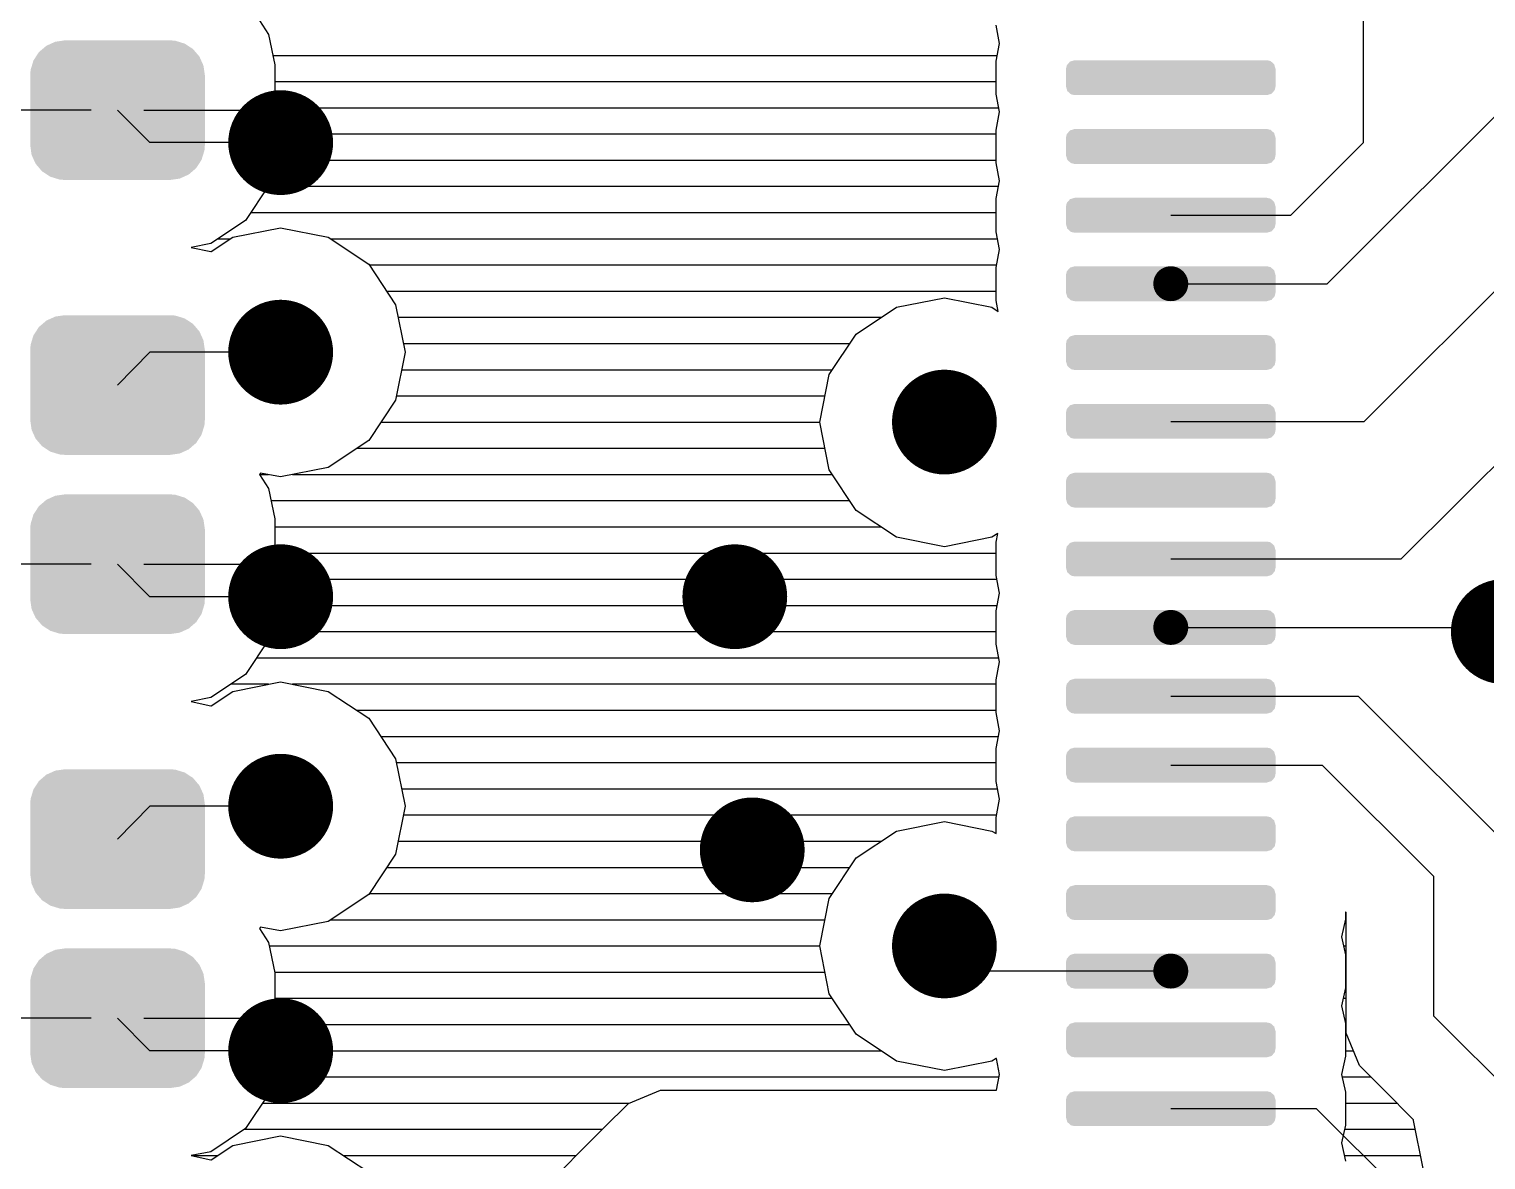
# Model space of a CAD drawing. Extents: x 295 to 953, y 10 to 290.
# Drawn here: x 532.9 to 557.26, y 212.29 to 231.21 of the extents above; entities that cross this region are included whole.
import ezdxf

# ---------------------------------------------------------------- set-up
doc = ezdxf.new("R2010")
doc.units = 0
doc.header["$LTSCALE"] = 5
doc.header["$MEASUREMENT"] = 0
doc.layers.get('0').update_dxf_attribs({"linetype": 'CONTINUOUS', "lineweight": 25})
doc.layers.add('DV-PEI-A6_TOP', color=5, linetype='CONTINUOUS')

msp = doc.modelspace()

# ---------------------------------------------------------------- linework, layer by layer
for points, const_width in [([(536.665, 229.308, 1), (537.542, 229.308, 1)], 0.876), ([(551.843, 226.948, 1), (552.135, 226.948, 1)], 0.292), ([(536.665, 225.803, 1), (537.542, 225.803, 1)], 0.876), ([(547.765, 224.634, 1), (548.641, 224.634, 1)], 0.876), ([(536.665, 221.713, 1), (537.542, 221.713, 1)], 0.876), ([(544.26, 221.713, 1), (545.136, 221.713, 1)], 0.876), ([(557.112, 221.129, 1), (557.989, 221.129, 1)], 0.876), ([(551.843, 221.199, 1), (552.135, 221.199, 1)], 0.292), ([(536.665, 218.208, 1), (537.542, 218.208, 1)], 0.876), ([(544.552, 217.478, 1), (545.428, 217.478, 1)], 0.876), ([(547.765, 215.871, 1), (548.641, 215.871, 1)], 0.876), ([(551.843, 215.451, 1), (552.135, 215.451, 1)], 0.292), ([(536.665, 214.119, 1), (537.542, 214.119, 1)], 0.876)]:
    msp.add_lwpolyline(points, format="xyb", close=True, dxfattribs=dict(const_width=const_width))
for points in [[(533.185, 230.928), (533.265, 230.964), (535.554, 230.928), (535.499, 230.964)], [(533.265, 230.964), (533.336, 230.996), (535.499, 230.964), (535.395, 230.996)], [(533.336, 230.996), (533.449, 231.012), (535.395, 230.996), (535.342, 231.012)], [(533.449, 231.012), (533.499, 231.02), (535.342, 231.012), (535.251, 231.02)], [(532.97, 230.683), (533.013, 230.749), (535.774, 230.683), (535.744, 230.749)], [(533.013, 230.749), (533.06, 230.821), (535.744, 230.749), (535.682, 230.821)], [(533.06, 230.821), (533.122, 230.874), (535.682, 230.821), (535.637, 230.874)], [(533.122, 230.874), (533.185, 230.928), (535.637, 230.874), (535.554, 230.928)], [(532.915, 230.435), (532.922, 230.526), (535.836, 230.435), (535.823, 230.526)], [(532.922, 230.526), (532.944, 230.598), (535.823, 230.526), (535.812, 230.598)], [(532.944, 230.598), (532.97, 230.683), (535.812, 230.598), (535.774, 230.683)], [(550.236, 230.54), (550.25, 230.602), (553.741, 230.54), (553.723, 230.602)], [(550.236, 230.248), (550.236, 230.54), (553.741, 230.248), (553.741, 230.54)], [(550.25, 230.602), (550.265, 230.619), (553.723, 230.602), (553.718, 230.619)], [(550.265, 230.619), (550.304, 230.664), (553.718, 230.619), (553.668, 230.664)], [(550.304, 230.664), (550.335, 230.673), (553.668, 230.664), (553.657, 230.673)], [(550.335, 230.673), (550.382, 230.687), (553.657, 230.673), (553.595, 230.687)], [(532.915, 229.267), (532.915, 230.435), (535.836, 229.267), (535.836, 230.435)], [(550.254, 230.187), (550.236, 230.248), (553.728, 230.187), (553.741, 230.248)], [(550.259, 230.17), (550.254, 230.187), (553.713, 230.17), (553.728, 230.187)], [(550.31, 230.125), (550.259, 230.17), (553.674, 230.125), (553.713, 230.17)], [(550.321, 230.116), (550.31, 230.125), (553.642, 230.116), (553.674, 230.125)], [(550.382, 230.102), (550.321, 230.116), (553.595, 230.102), (553.642, 230.116)], [(550.265, 229.468), (550.304, 229.513), (553.718, 229.468), (553.668, 229.513)], [(550.304, 229.513), (550.335, 229.522), (553.668, 229.513), (553.657, 229.522)], [(550.335, 229.522), (550.382, 229.536), (553.657, 229.522), (553.595, 229.536)], [(532.928, 229.176), (532.915, 229.267), (535.829, 229.176), (535.836, 229.267)], [(550.236, 229.39), (550.25, 229.451), (553.741, 229.39), (553.723, 229.451)], [(550.236, 229.097), (550.236, 229.39), (553.741, 229.097), (553.741, 229.39)], [(550.25, 229.451), (550.265, 229.468), (553.723, 229.451), (553.718, 229.468)], [(532.938, 229.104), (532.928, 229.176), (535.806, 229.104), (535.829, 229.176)], [(532.976, 229.019), (532.938, 229.104), (535.78, 229.019), (535.806, 229.104)], [(533.006, 228.954), (532.976, 229.019), (535.738, 228.954), (535.78, 229.019)], [(550.254, 229.036), (550.236, 229.097), (553.728, 229.036), (553.741, 229.097)], [(550.259, 229.019), (550.254, 229.036), (553.713, 229.019), (553.728, 229.036)], [(550.31, 228.974), (550.259, 229.019), (553.674, 228.974), (553.713, 229.019)], [(533.068, 228.881), (533.006, 228.954), (535.69, 228.881), (535.738, 228.954)], [(533.113, 228.828), (533.068, 228.881), (535.628, 228.828), (535.69, 228.881)], [(533.196, 228.774), (533.113, 228.828), (535.565, 228.774), (535.628, 228.828)], [(533.251, 228.738), (533.196, 228.774), (535.485, 228.738), (535.565, 228.774)], [(550.321, 228.965), (550.31, 228.974), (553.642, 228.965), (553.674, 228.974)], [(550.382, 228.951), (550.321, 228.965), (553.595, 228.951), (553.642, 228.965)], [(533.355, 228.706), (533.251, 228.738), (535.415, 228.706), (535.485, 228.738)], [(533.408, 228.69), (533.355, 228.706), (535.301, 228.69), (535.415, 228.706)], [(533.499, 228.683), (533.408, 228.69), (535.251, 228.683), (535.301, 228.69)], [(550.236, 228.239), (550.25, 228.3), (553.741, 228.239), (553.723, 228.3)], [(550.25, 228.3), (550.265, 228.317), (553.723, 228.3), (553.718, 228.317)], [(550.265, 228.317), (550.304, 228.362), (553.718, 228.317), (553.668, 228.362)], [(550.304, 228.362), (550.335, 228.371), (553.668, 228.362), (553.657, 228.371)], [(550.335, 228.371), (550.382, 228.385), (553.657, 228.371), (553.595, 228.385)], [(550.236, 227.947), (550.236, 228.239), (553.741, 227.947), (553.741, 228.239)], [(550.254, 227.885), (550.236, 227.947), (553.728, 227.885), (553.741, 227.947)], [(550.259, 227.868), (550.254, 227.885), (553.713, 227.868), (553.728, 227.885)], [(550.31, 227.823), (550.259, 227.868), (553.674, 227.823), (553.713, 227.868)], [(550.321, 227.814), (550.31, 227.823), (553.642, 227.814), (553.674, 227.823)], [(550.382, 227.801), (550.321, 227.814), (553.595, 227.801), (553.642, 227.814)], [(550.236, 227.094), (550.25, 227.155), (553.741, 227.094), (553.723, 227.155)], [(550.236, 226.802), (550.236, 227.094), (553.741, 226.802), (553.741, 227.094)], [(550.25, 227.155), (550.265, 227.172), (553.723, 227.155), (553.718, 227.172)], [(550.265, 227.172), (550.304, 227.217), (553.718, 227.172), (553.668, 227.217)], [(550.304, 227.217), (550.335, 227.226), (553.668, 227.217), (553.657, 227.226)], [(550.335, 227.226), (550.382, 227.24), (553.657, 227.226), (553.595, 227.24)], [(550.254, 226.74), (550.236, 226.802), (553.728, 226.74), (553.741, 226.802)], [(550.259, 226.723), (550.254, 226.74), (553.713, 226.723), (553.728, 226.74)], [(550.31, 226.678), (550.259, 226.723), (553.674, 226.678), (553.713, 226.723)], [(550.321, 226.669), (550.31, 226.678), (553.642, 226.669), (553.674, 226.678)], [(550.382, 226.656), (550.321, 226.669), (553.595, 226.656), (553.642, 226.669)], [(533.122, 226.276), (533.185, 226.331), (535.637, 226.276), (535.554, 226.331)], [(533.185, 226.331), (533.265, 226.367), (535.554, 226.331), (535.499, 226.367)], [(533.265, 226.367), (533.336, 226.399), (535.499, 226.367), (535.395, 226.399)], [(533.336, 226.399), (533.449, 226.415), (535.395, 226.399), (535.342, 226.415)], [(533.449, 226.415), (533.499, 226.422), (535.342, 226.415), (535.251, 226.422)], [(532.944, 226.001), (532.97, 226.086), (535.812, 226.001), (535.774, 226.086)], [(532.97, 226.086), (533.013, 226.151), (535.774, 226.086), (535.744, 226.151)], [(533.013, 226.151), (533.06, 226.224), (535.744, 226.151), (535.682, 226.224)], [(533.06, 226.224), (533.122, 226.276), (535.682, 226.224), (535.637, 226.276)], [(550.304, 226.066), (550.335, 226.075), (553.668, 226.066), (553.657, 226.075)], [(550.335, 226.075), (550.382, 226.089), (553.657, 226.075), (553.595, 226.089)], [(532.915, 225.838), (532.922, 225.928), (535.836, 225.838), (535.823, 225.928)], [(532.915, 224.669), (532.915, 225.838), (535.836, 224.669), (535.836, 225.838)], [(532.922, 225.928), (532.944, 226.001), (535.823, 225.928), (535.812, 226.001)], [(550.236, 225.943), (550.25, 226.004), (553.741, 225.943), (553.723, 226.004)], [(550.236, 225.651), (550.236, 225.943), (553.741, 225.651), (553.741, 225.943)], [(550.25, 226.004), (550.265, 226.021), (553.723, 226.004), (553.718, 226.021)], [(550.265, 226.021), (550.304, 226.066), (553.718, 226.021), (553.668, 226.066)], [(550.254, 225.589), (550.236, 225.651), (553.728, 225.589), (553.741, 225.651)], [(550.259, 225.572), (550.254, 225.589), (553.713, 225.572), (553.728, 225.589)], [(550.31, 225.528), (550.259, 225.572), (553.674, 225.528), (553.713, 225.572)], [(550.321, 225.518), (550.31, 225.528), (553.642, 225.518), (553.674, 225.528)], [(550.382, 225.505), (550.321, 225.518), (553.595, 225.505), (553.642, 225.518)], [(550.236, 224.792), (550.25, 224.854), (553.741, 224.792), (553.723, 224.854)], [(550.25, 224.854), (550.265, 224.87), (553.723, 224.854), (553.718, 224.87)], [(550.265, 224.87), (550.304, 224.915), (553.718, 224.87), (553.668, 224.915)], [(550.304, 224.915), (550.335, 224.924), (553.668, 224.915), (553.657, 224.924)], [(550.335, 224.924), (550.382, 224.938), (553.657, 224.924), (553.595, 224.938)], [(532.928, 224.579), (532.915, 224.669), (535.829, 224.579), (535.836, 224.669)], [(550.236, 224.5), (550.236, 224.792), (553.741, 224.5), (553.741, 224.792)], [(532.938, 224.506), (532.928, 224.579), (535.806, 224.506), (535.829, 224.579)], [(532.976, 224.421), (532.938, 224.506), (535.78, 224.421), (535.806, 224.506)], [(533.006, 224.356), (532.976, 224.421), (535.738, 224.356), (535.78, 224.421)], [(550.254, 224.438), (550.236, 224.5), (553.728, 224.438), (553.741, 224.5)], [(550.259, 224.421), (550.254, 224.438), (553.713, 224.421), (553.728, 224.438)], [(550.31, 224.377), (550.259, 224.421), (553.674, 224.377), (553.713, 224.421)], [(550.321, 224.367), (550.31, 224.377), (553.642, 224.367), (553.674, 224.377)], [(550.382, 224.354), (550.321, 224.367), (553.595, 224.354), (553.642, 224.367)], [(533.068, 224.283), (533.006, 224.356), (535.69, 224.283), (535.738, 224.356)], [(533.113, 224.231), (533.068, 224.283), (535.628, 224.231), (535.69, 224.283)], [(533.196, 224.176), (533.113, 224.231), (535.565, 224.176), (535.628, 224.231)], [(533.251, 224.14), (533.196, 224.176), (535.485, 224.14), (535.565, 224.176)], [(533.355, 224.108), (533.251, 224.14), (535.415, 224.108), (535.485, 224.14)], [(533.408, 224.092), (533.355, 224.108), (535.301, 224.092), (535.415, 224.108)], [(533.499, 224.085), (533.408, 224.092), (535.251, 224.085), (535.301, 224.092)], [(550.236, 223.641), (550.25, 223.703), (553.741, 223.641), (553.723, 223.703)], [(550.236, 223.349), (550.236, 223.641), (553.741, 223.349), (553.741, 223.641)], [(550.25, 223.703), (550.265, 223.72), (553.723, 223.703), (553.718, 223.72)], [(550.265, 223.72), (550.304, 223.764), (553.718, 223.72), (553.668, 223.764)], [(550.304, 223.764), (550.335, 223.773), (553.668, 223.764), (553.657, 223.773)], [(550.335, 223.773), (550.382, 223.787), (553.657, 223.773), (553.595, 223.787)], [(533.265, 223.37), (533.336, 223.402), (535.499, 223.37), (535.395, 223.402)], [(533.336, 223.402), (533.449, 223.418), (535.395, 223.402), (535.342, 223.418)], [(533.449, 223.418), (533.499, 223.425), (535.342, 223.418), (535.251, 223.425)], [(532.97, 223.089), (533.013, 223.154), (535.774, 223.089), (535.744, 223.154)], [(533.013, 223.154), (533.06, 223.227), (535.744, 223.154), (535.682, 223.227)], [(533.06, 223.227), (533.122, 223.279), (535.682, 223.227), (535.637, 223.279)], [(533.122, 223.279), (533.185, 223.334), (535.637, 223.279), (535.554, 223.334)], [(533.185, 223.334), (533.265, 223.37), (535.554, 223.334), (535.499, 223.37)], [(550.254, 223.287), (550.236, 223.349), (553.728, 223.287), (553.741, 223.349)], [(550.259, 223.27), (550.254, 223.287), (553.713, 223.27), (553.728, 223.287)], [(550.31, 223.226), (550.259, 223.27), (553.674, 223.226), (553.713, 223.27)], [(550.321, 223.217), (550.31, 223.226), (553.642, 223.217), (553.674, 223.226)], [(550.382, 223.203), (550.321, 223.217), (553.595, 223.203), (553.642, 223.217)], [(532.915, 222.841), (532.922, 222.931), (535.836, 222.841), (535.823, 222.931)], [(532.922, 222.931), (532.944, 223.004), (535.823, 222.931), (535.812, 223.004)], [(532.944, 223.004), (532.97, 223.089), (535.812, 223.004), (535.774, 223.089)], [(532.915, 221.672), (532.915, 222.841), (535.836, 221.672), (535.836, 222.841)], [(550.236, 222.49), (550.25, 222.552), (553.741, 222.49), (553.723, 222.552)], [(550.236, 222.198), (550.236, 222.49), (553.741, 222.198), (553.741, 222.49)], [(550.25, 222.552), (550.265, 222.569), (553.723, 222.552), (553.718, 222.569)], [(550.265, 222.569), (550.304, 222.613), (553.718, 222.569), (553.668, 222.613)], [(550.304, 222.613), (550.335, 222.623), (553.668, 222.613), (553.657, 222.623)], [(550.335, 222.623), (550.382, 222.636), (553.657, 222.623), (553.595, 222.636)], [(550.254, 222.136), (550.236, 222.198), (553.728, 222.136), (553.741, 222.198)], [(550.259, 222.12), (550.254, 222.136), (553.713, 222.12), (553.728, 222.136)], [(550.31, 222.075), (550.259, 222.12), (553.674, 222.075), (553.713, 222.12)], [(550.321, 222.066), (550.31, 222.075), (553.642, 222.066), (553.674, 222.075)], [(550.382, 222.052), (550.321, 222.066), (553.595, 222.052), (553.642, 222.066)], [(532.928, 221.582), (532.915, 221.672), (535.829, 221.582), (535.836, 221.672)], [(532.938, 221.509), (532.928, 221.582), (535.806, 221.509), (535.829, 221.582)], [(532.976, 221.424), (532.938, 221.509), (535.78, 221.424), (535.806, 221.509)], [(550.265, 221.424), (550.304, 221.468), (553.718, 221.424), (553.668, 221.468)], [(550.304, 221.468), (550.335, 221.478), (553.668, 221.468), (553.657, 221.478)], [(550.335, 221.478), (550.382, 221.491), (553.657, 221.478), (553.595, 221.491)], [(533.006, 221.359), (532.976, 221.424), (535.738, 221.359), (535.78, 221.424)], [(533.068, 221.286), (533.006, 221.359), (535.69, 221.286), (535.738, 221.359)], [(533.113, 221.234), (533.068, 221.286), (535.628, 221.234), (535.69, 221.286)], [(533.196, 221.179), (533.113, 221.234), (535.565, 221.179), (535.628, 221.234)], [(550.236, 221.345), (550.25, 221.407), (553.741, 221.345), (553.723, 221.407)], [(550.236, 221.053), (550.236, 221.345), (553.741, 221.053), (553.741, 221.345)], [(550.25, 221.407), (550.265, 221.424), (553.723, 221.407), (553.718, 221.424)], [(533.251, 221.143), (533.196, 221.179), (535.485, 221.143), (535.565, 221.179)], [(533.355, 221.111), (533.251, 221.143), (535.415, 221.111), (535.485, 221.143)], [(533.408, 221.095), (533.355, 221.111), (535.301, 221.095), (535.415, 221.111)], [(533.499, 221.088), (533.408, 221.095), (535.251, 221.088), (535.301, 221.095)], [(550.254, 220.991), (550.236, 221.053), (553.728, 220.991), (553.741, 221.053)], [(550.259, 220.975), (550.254, 220.991), (553.713, 220.975), (553.728, 220.991)], [(550.31, 220.93), (550.259, 220.975), (553.674, 220.93), (553.713, 220.975)], [(550.321, 220.921), (550.31, 220.93), (553.642, 220.921), (553.674, 220.93)], [(550.382, 220.907), (550.321, 220.921), (553.595, 220.907), (553.642, 220.921)], [(550.236, 220.194), (550.25, 220.256), (553.741, 220.194), (553.723, 220.256)], [(550.25, 220.256), (550.265, 220.273), (553.723, 220.256), (553.718, 220.273)], [(550.265, 220.273), (550.304, 220.317), (553.718, 220.273), (553.668, 220.317)], [(550.304, 220.317), (550.335, 220.327), (553.668, 220.317), (553.657, 220.327)], [(550.335, 220.327), (550.382, 220.34), (553.657, 220.327), (553.595, 220.34)], [(550.236, 219.902), (550.236, 220.194), (553.741, 219.902), (553.741, 220.194)], [(550.254, 219.841), (550.236, 219.902), (553.728, 219.841), (553.741, 219.902)], [(550.259, 219.824), (550.254, 219.841), (553.713, 219.824), (553.728, 219.841)], [(550.31, 219.779), (550.259, 219.824), (553.674, 219.779), (553.713, 219.824)], [(550.321, 219.77), (550.31, 219.779), (553.642, 219.77), (553.674, 219.779)], [(550.382, 219.756), (550.321, 219.77), (553.595, 219.756), (553.642, 219.77)], [(550.236, 219.043), (550.25, 219.105), (553.741, 219.043), (553.723, 219.105)], [(550.236, 218.751), (550.236, 219.043), (553.741, 218.751), (553.741, 219.043)], [(550.25, 219.105), (550.265, 219.122), (553.723, 219.105), (553.718, 219.122)], [(550.265, 219.122), (550.304, 219.167), (553.718, 219.122), (553.668, 219.167)], [(550.304, 219.167), (550.335, 219.176), (553.668, 219.167), (553.657, 219.176)], [(550.335, 219.176), (550.382, 219.189), (553.657, 219.176), (553.595, 219.189)], [(533.185, 218.736), (533.265, 218.772), (535.554, 218.736), (535.499, 218.772)], [(533.265, 218.772), (533.336, 218.804), (535.499, 218.772), (535.395, 218.804)], [(533.336, 218.804), (533.449, 218.82), (535.395, 218.804), (535.342, 218.82)], [(533.449, 218.82), (533.499, 218.827), (535.342, 218.82), (535.251, 218.827)], [(532.97, 218.491), (533.013, 218.556), (535.774, 218.491), (535.744, 218.556)], [(533.013, 218.556), (533.06, 218.629), (535.744, 218.556), (535.682, 218.629)], [(533.06, 218.629), (533.122, 218.682), (535.682, 218.629), (535.637, 218.682)], [(533.122, 218.682), (533.185, 218.736), (535.637, 218.682), (535.554, 218.736)], [(550.254, 218.69), (550.236, 218.751), (553.728, 218.69), (553.741, 218.751)], [(550.259, 218.673), (550.254, 218.69), (553.713, 218.673), (553.728, 218.69)], [(550.31, 218.628), (550.259, 218.673), (553.674, 218.628), (553.713, 218.673)], [(550.321, 218.619), (550.31, 218.628), (553.642, 218.619), (553.674, 218.628)], [(550.382, 218.605), (550.321, 218.619), (553.595, 218.605), (553.642, 218.619)], [(532.915, 218.243), (532.922, 218.333), (535.836, 218.243), (535.823, 218.333)], [(532.922, 218.333), (532.944, 218.406), (535.823, 218.333), (535.812, 218.406)], [(532.944, 218.406), (532.97, 218.491), (535.812, 218.406), (535.774, 218.491)], [(532.915, 217.075), (532.915, 218.243), (535.836, 217.075), (535.836, 218.243)], [(550.335, 218.025), (550.382, 218.039), (553.657, 218.025), (553.595, 218.039)], [(550.236, 217.893), (550.25, 217.954), (553.741, 217.893), (553.723, 217.954)], [(550.236, 217.6), (550.236, 217.893), (553.741, 217.6), (553.741, 217.893)], [(550.25, 217.954), (550.265, 217.971), (553.723, 217.954), (553.718, 217.971)], [(550.265, 217.971), (550.304, 218.016), (553.718, 217.971), (553.668, 218.016)], [(550.304, 218.016), (550.335, 218.025), (553.668, 218.016), (553.657, 218.025)], [(550.254, 217.539), (550.236, 217.6), (553.728, 217.539), (553.741, 217.6)], [(550.259, 217.522), (550.254, 217.539), (553.713, 217.522), (553.728, 217.539)], [(550.31, 217.477), (550.259, 217.522), (553.674, 217.477), (553.713, 217.522)], [(550.321, 217.468), (550.31, 217.477), (553.642, 217.468), (553.674, 217.477)], [(550.382, 217.454), (550.321, 217.468), (553.595, 217.454), (553.642, 217.468)], [(532.928, 216.984), (532.915, 217.075), (535.829, 216.984), (535.836, 217.075)], [(532.938, 216.911), (532.928, 216.984), (535.806, 216.911), (535.829, 216.984)], [(532.976, 216.827), (532.938, 216.911), (535.78, 216.827), (535.806, 216.911)], [(533.006, 216.761), (532.976, 216.827), (535.738, 216.761), (535.78, 216.827)], [(550.25, 216.803), (550.265, 216.82), (553.723, 216.803), (553.718, 216.82)], [(550.265, 216.82), (550.304, 216.865), (553.718, 216.82), (553.668, 216.865)], [(550.304, 216.865), (550.335, 216.874), (553.668, 216.865), (553.657, 216.874)], [(550.335, 216.874), (550.382, 216.888), (553.657, 216.874), (553.595, 216.888)], [(533.068, 216.689), (533.006, 216.761), (535.69, 216.689), (535.738, 216.761)], [(533.113, 216.636), (533.068, 216.689), (535.628, 216.636), (535.69, 216.689)], [(533.196, 216.582), (533.113, 216.636), (535.565, 216.582), (535.628, 216.636)], [(533.251, 216.546), (533.196, 216.582), (535.485, 216.546), (535.565, 216.582)], [(550.236, 216.742), (550.25, 216.803), (553.741, 216.742), (553.723, 216.803)], [(550.236, 216.45), (550.236, 216.742), (553.741, 216.45), (553.741, 216.742)], [(533.355, 216.514), (533.251, 216.546), (535.415, 216.514), (535.485, 216.546)], [(533.408, 216.497), (533.355, 216.514), (535.301, 216.497), (535.415, 216.514)], [(533.499, 216.49), (533.408, 216.497), (535.251, 216.49), (535.301, 216.497)], [(550.254, 216.388), (550.236, 216.45), (553.728, 216.388), (553.741, 216.45)], [(550.259, 216.371), (550.254, 216.388), (553.713, 216.371), (553.728, 216.388)], [(550.31, 216.326), (550.259, 216.371), (553.674, 216.326), (553.713, 216.371)], [(550.321, 216.317), (550.31, 216.326), (553.642, 216.317), (553.674, 216.326)], [(550.382, 216.304), (550.321, 216.317), (553.595, 216.304), (553.642, 216.317)], [(533.013, 215.559), (533.06, 215.632), (535.744, 215.559), (535.682, 215.632)], [(533.06, 215.632), (533.122, 215.685), (535.682, 215.632), (535.637, 215.685)], [(533.122, 215.685), (533.185, 215.739), (535.637, 215.685), (535.554, 215.739)], [(533.185, 215.739), (533.265, 215.775), (535.554, 215.739), (535.499, 215.775)], [(533.265, 215.775), (533.336, 215.807), (535.499, 215.775), (535.395, 215.807)], [(533.336, 215.807), (533.449, 215.823), (535.395, 215.807), (535.342, 215.823)], [(533.449, 215.823), (533.499, 215.83), (535.342, 215.823), (535.251, 215.83)], [(550.236, 215.597), (550.25, 215.658), (553.741, 215.597), (553.723, 215.658)], [(550.236, 215.305), (550.236, 215.597), (553.741, 215.305), (553.741, 215.597)], [(550.25, 215.658), (550.265, 215.675), (553.723, 215.658), (553.718, 215.675)], [(550.265, 215.675), (550.304, 215.72), (553.718, 215.675), (553.668, 215.72)], [(550.304, 215.72), (550.335, 215.729), (553.668, 215.72), (553.657, 215.729)], [(550.335, 215.729), (550.382, 215.743), (553.657, 215.729), (553.595, 215.743)], [(532.922, 215.337), (532.944, 215.409), (535.823, 215.337), (535.812, 215.409)], [(532.944, 215.409), (532.97, 215.494), (535.812, 215.409), (535.774, 215.494)], [(532.97, 215.494), (533.013, 215.559), (535.774, 215.494), (535.744, 215.559)], [(532.915, 215.246), (532.922, 215.337), (535.836, 215.246), (535.823, 215.337)], [(532.915, 214.078), (532.915, 215.246), (535.836, 214.078), (535.836, 215.246)], [(550.254, 215.243), (550.236, 215.305), (553.728, 215.243), (553.741, 215.305)], [(550.259, 215.226), (550.254, 215.243), (553.713, 215.226), (553.728, 215.243)], [(550.31, 215.181), (550.259, 215.226), (553.674, 215.181), (553.713, 215.226)], [(550.321, 215.172), (550.31, 215.181), (553.642, 215.172), (553.674, 215.181)], [(550.382, 215.158), (550.321, 215.172), (553.595, 215.158), (553.642, 215.172)], [(550.236, 214.446), (550.25, 214.507), (553.741, 214.446), (553.723, 214.507)], [(550.236, 214.154), (550.236, 214.446), (553.741, 214.154), (553.741, 214.446)], [(550.25, 214.507), (550.265, 214.524), (553.723, 214.507), (553.718, 214.524)], [(550.265, 214.524), (550.304, 214.569), (553.718, 214.524), (553.668, 214.569)], [(550.304, 214.569), (550.335, 214.578), (553.668, 214.569), (553.657, 214.578)], [(550.335, 214.578), (550.382, 214.592), (553.657, 214.578), (553.595, 214.592)], [(550.254, 214.092), (550.236, 214.154), (553.728, 214.092), (553.741, 214.154)], [(532.928, 213.987), (532.915, 214.078), (535.829, 213.987), (535.836, 214.078)], [(532.938, 213.915), (532.928, 213.987), (535.806, 213.915), (535.829, 213.987)], [(532.976, 213.83), (532.938, 213.915), (535.78, 213.83), (535.806, 213.915)], [(550.259, 214.075), (550.254, 214.092), (553.713, 214.075), (553.728, 214.092)], [(550.31, 214.031), (550.259, 214.075), (553.674, 214.031), (553.713, 214.075)], [(550.321, 214.021), (550.31, 214.031), (553.642, 214.021), (553.674, 214.031)], [(550.382, 214.008), (550.321, 214.021), (553.595, 214.008), (553.642, 214.021)], [(533.006, 213.764), (532.976, 213.83), (535.738, 213.764), (535.78, 213.83)], [(533.068, 213.692), (533.006, 213.764), (535.69, 213.692), (535.738, 213.764)], [(533.113, 213.639), (533.068, 213.692), (535.628, 213.639), (535.69, 213.692)], [(533.196, 213.585), (533.113, 213.639), (535.565, 213.585), (535.628, 213.639)], [(533.251, 213.549), (533.196, 213.585), (535.485, 213.549), (535.565, 213.585)], [(533.355, 213.517), (533.251, 213.549), (535.415, 213.517), (535.485, 213.549)], [(533.408, 213.501), (533.355, 213.517), (535.301, 213.501), (535.415, 213.517)], [(533.499, 213.494), (533.408, 213.501), (535.251, 213.494), (535.301, 213.501)], [(550.265, 213.373), (550.304, 213.418), (553.718, 213.373), (553.668, 213.418)], [(550.304, 213.418), (550.335, 213.427), (553.668, 213.418), (553.657, 213.427)], [(550.335, 213.427), (550.382, 213.441), (553.657, 213.427), (553.595, 213.441)], [(550.236, 213.295), (550.25, 213.356), (553.741, 213.295), (553.723, 213.356)], [(550.236, 213.003), (550.236, 213.295), (553.741, 213.003), (553.741, 213.295)], [(550.25, 213.356), (550.265, 213.373), (553.723, 213.356), (553.718, 213.373)], [(550.254, 212.941), (550.236, 213.003), (553.728, 212.941), (553.741, 213.003)], [(550.259, 212.924), (550.254, 212.941), (553.713, 212.924), (553.728, 212.941)], [(550.31, 212.88), (550.259, 212.924), (553.674, 212.88), (553.713, 212.924)], [(550.321, 212.87), (550.31, 212.88), (553.642, 212.87), (553.674, 212.88)], [(550.382, 212.857), (550.321, 212.87), (553.595, 212.857), (553.642, 212.87)]]:
    msp.add_solid(points)
at = {"layer": 'DV-PEI-A6_TOP', "color": 7}
for p, q in [((555.214, 229.308), (555.214, 232.229)), ((536.747, 231.352), (536.899, 231.119)), ((549.126, 230.967), (549.068, 231.271)), ((536.899, 231.119), (537.004, 230.611)), ((549.068, 230.669), (549.126, 230.967)), ((536.969, 230.768), (549.085, 230.768)), ((537.004, 230.611), (537.004, 229.097)), ((549.068, 230.12), (549.068, 230.669)), ((554.606, 226.948), (558.135, 230.476)), ((537.004, 230.33), (549.068, 230.33)), ((549.126, 229.822), (549.068, 230.12)), ((533.937, 229.851), (531.746, 229.851)), ((534.918, 229.308), (534.375, 229.851)), ((534.813, 229.851), (537.004, 229.851)), ((537.004, 229.892), (549.109, 229.892)), ((549.068, 229.518), (549.126, 229.822)), ((549.068, 228.969), (549.068, 229.518)), ((537.103, 229.308), (534.918, 229.308)), ((537.004, 229.454), (549.068, 229.454)), ((553.998, 228.093), (555.214, 229.308)), ((537.004, 229.097), (536.899, 228.583)), ((536.987, 229.016), (549.068, 229.016)), ((549.126, 228.671), (549.068, 228.969)), ((536.899, 228.583), (536.513, 228.005)), ((536.893, 228.578), (549.103, 228.578)), ((549.068, 228.373), (549.126, 228.671)), ((549.068, 227.818), (549.068, 228.373)), ((536.601, 228.139), (549.068, 228.139)), ((551.989, 228.093), (553.998, 228.093)), ((536.513, 228.005), (535.935, 227.619)), ((536.303, 227.725), (537.103, 227.882)), ((537.103, 227.882), (537.898, 227.725)), ((549.126, 227.52), (549.068, 227.818)), ((535.935, 227.619), (535.608, 227.555)), ((535.608, 227.555), (535.935, 227.485)), ((535.941, 227.485), (536.303, 227.725)), ((536.052, 227.701), (536.262, 227.701)), ((537.898, 227.725), (538.576, 227.275)), ((537.939, 227.701), (549.091, 227.701)), ((555.225, 224.646), (558.135, 227.555)), ((535.935, 227.485), (535.941, 227.485)), ((549.068, 227.222), (549.126, 227.52)), ((538.576, 227.275), (539.025, 226.597)), ((538.581, 227.263), (549.074, 227.263)), ((549.068, 226.667), (549.068, 227.222)), ((538.879, 226.825), (549.068, 226.825)), ((551.989, 226.948), (554.606, 226.948)), ((539.025, 226.597), (539.183, 225.803)), ((547.403, 226.556), (548.203, 226.714)), ((548.203, 226.714), (548.998, 226.556)), ((549.103, 226.486), (549.068, 226.667)), ((539.066, 226.387), (547.146, 226.387)), ((546.725, 226.106), (547.403, 226.556)), ((548.998, 226.556), (549.103, 226.486)), ((546.275, 225.429), (546.725, 226.106)), ((539.154, 225.949), (546.62, 225.949)), ((534.918, 225.803), (534.375, 225.253)), ((537.103, 225.803), (534.918, 225.803)), ((539.183, 225.803), (539.025, 225.002)), ((539.125, 225.51), (546.328, 225.51)), ((546.118, 224.634), (546.275, 225.429)), ((539.025, 225.002), (538.576, 224.325)), ((539.037, 225.072), (546.205, 225.072)), ((538.78, 224.634), (546.118, 224.634)), ((546.275, 223.834), (546.118, 224.634)), ((551.989, 224.646), (555.225, 224.646)), ((555.844, 222.344), (558.135, 224.634)), ((538.576, 224.325), (537.898, 223.875)), ((538.377, 224.196), (546.205, 224.196)), ((536.765, 223.781), (536.747, 223.758)), ((536.747, 223.758), (536.899, 223.758)), ((536.747, 223.758), (536.899, 223.524)), ((537.103, 223.717), (536.765, 223.781)), ((537.898, 223.875), (537.103, 223.717)), ((537.302, 223.758), (546.328, 223.758)), ((546.725, 223.156), (546.275, 223.834)), ((536.899, 223.524), (537.004, 223.016)), ((536.94, 223.32), (546.62, 223.32)), ((547.403, 222.706), (546.725, 223.156)), ((537.004, 223.016), (537.004, 221.503)), ((537.004, 222.882), (547.146, 222.882)), ((548.203, 222.549), (547.403, 222.706)), ((548.998, 222.706), (548.203, 222.549)), ((549.097, 222.771), (548.998, 222.706)), ((549.068, 222.625), (549.097, 222.771)), ((537.004, 222.443), (549.068, 222.443)), ((549.068, 222.07), (549.068, 222.625)), ((533.937, 222.257), (531.746, 222.257)), ((534.918, 221.713), (534.375, 222.257)), ((534.813, 222.257), (537.004, 222.257)), ((551.989, 222.344), (555.844, 222.344)), ((537.004, 222.005), (549.079, 222.005)), ((549.126, 221.772), (549.068, 222.07)), ((537.103, 221.713), (534.918, 221.713)), ((549.068, 221.474), (549.126, 221.772)), ((537.004, 221.503), (536.899, 220.989)), ((537.004, 221.567), (549.085, 221.567)), ((549.068, 220.919), (549.068, 221.474)), ((536.899, 220.989), (536.513, 220.41)), ((536.928, 221.129), (549.068, 221.129)), ((551.989, 221.199), (558.059, 221.199)), ((549.126, 220.621), (549.068, 220.919)), ((536.7, 220.691), (549.109, 220.691)), ((549.068, 220.323), (549.126, 220.621)), ((536.513, 220.41), (535.935, 220.025)), ((536.274, 220.253), (536.899, 220.253)), ((536.303, 220.13), (537.103, 220.288)), ((537.103, 220.288), (537.898, 220.13)), ((537.302, 220.253), (549.068, 220.253)), ((549.068, 219.774), (549.068, 220.323)), ((535.935, 220.025), (535.608, 219.961)), ((535.941, 219.89), (536.303, 220.13)), ((537.898, 220.13), (538.576, 219.68)), ((551.989, 220.048), (555.12, 220.048)), ((555.12, 220.048), (559.887, 215.287)), ((535.608, 219.961), (535.935, 219.89)), ((535.935, 219.89), (535.941, 219.89)), ((538.377, 219.815), (549.068, 219.815)), ((549.126, 219.47), (549.068, 219.774)), ((538.576, 219.68), (539.025, 219.003)), ((538.78, 219.376), (549.103, 219.376)), ((549.068, 219.172), (549.126, 219.47)), ((549.068, 218.623), (549.068, 219.172)), ((539.025, 219.003), (539.183, 218.208)), ((539.037, 218.938), (549.068, 218.938)), ((551.989, 218.897), (554.518, 218.897)), ((554.518, 218.897), (556.382, 217.04)), ((549.126, 218.325), (549.068, 218.623)), ((539.125, 218.5), (549.091, 218.5)), ((549.068, 218.021), (549.126, 218.325)), ((534.918, 218.208), (534.375, 217.659)), ((537.103, 218.208), (534.918, 218.208)), ((539.183, 218.208), (539.025, 217.408)), ((539.154, 218.062), (549.074, 218.062)), ((546.725, 217.343), (547.403, 217.793)), ((547.403, 217.793), (548.203, 217.951)), ((548.203, 217.951), (548.998, 217.793)), ((548.998, 217.793), (549.068, 217.752)), ((549.068, 217.752), (549.068, 218.021)), ((539.066, 217.624), (547.146, 217.624)), ((539.025, 217.408), (538.576, 216.73)), ((546.275, 216.666), (546.725, 217.343)), ((538.879, 217.186), (546.62, 217.186)), ((556.382, 217.04), (556.382, 214.703)), ((538.576, 216.73), (537.898, 216.28)), ((538.581, 216.747), (546.328, 216.747)), ((546.118, 215.871), (546.275, 216.666)), ((554.921, 216.432), (554.91, 216.444)), ((554.91, 216.444), (554.91, 216.321)), ((554.921, 214.989), (554.921, 216.432)), ((536.765, 216.187), (536.747, 216.163)), ((536.747, 216.163), (536.899, 215.93)), ((537.103, 216.122), (536.765, 216.187)), ((537.898, 216.28), (537.103, 216.122)), ((537.939, 216.309), (546.205, 216.309)), ((554.91, 216.321), (554.846, 216.023)), ((554.904, 216.309), (554.921, 216.309)), ((536.899, 215.93), (537.004, 215.421)), ((536.911, 215.871), (546.118, 215.871)), ((546.275, 215.071), (546.118, 215.871)), ((548.618, 215.451), (548.203, 215.871)), ((554.846, 216.023), (554.91, 215.725)), ((554.881, 215.871), (554.921, 215.871)), ((554.91, 215.725), (554.91, 215.17)), ((536.998, 215.433), (546.205, 215.433)), ((537.004, 215.421), (537.004, 213.908)), ((551.989, 215.451), (548.618, 215.451)), ((554.91, 215.433), (554.921, 215.433)), ((554.91, 215.17), (554.846, 214.872)), ((537.004, 214.995), (546.328, 214.995)), ((546.725, 214.393), (546.275, 215.071)), ((554.846, 214.872), (554.91, 214.574)), ((554.869, 214.995), (554.921, 214.995)), ((554.921, 214.411), (554.921, 214.989)), ((533.937, 214.662), (531.746, 214.662)), ((534.918, 214.119), (534.375, 214.662)), ((534.813, 214.662), (537.004, 214.662)), ((556.382, 214.703), (558.135, 212.95)), ((537.004, 214.557), (546.62, 214.557)), ((547.403, 213.943), (546.725, 214.393)), ((554.91, 214.574), (554.91, 214.025)), ((554.91, 214.557), (554.921, 214.557)), ((555.143, 213.873), (554.921, 214.411)), ((537.103, 214.119), (534.918, 214.119)), ((537.004, 213.908), (536.899, 213.394)), ((537.004, 214.119), (547.146, 214.119)), ((548.203, 213.786), (547.403, 213.943)), ((548.998, 213.943), (548.203, 213.786)), ((549.068, 213.99), (548.998, 213.943)), ((549.074, 213.99), (549.068, 213.99)), ((549.126, 213.721), (549.074, 213.99)), ((554.91, 214.025), (554.846, 213.721)), ((554.91, 214.119), (555.038, 214.119)), ((536.957, 213.68), (549.115, 213.68)), ((549.074, 213.458), (549.126, 213.721)), ((554.846, 213.721), (554.91, 213.423)), ((554.857, 213.68), (555.336, 213.68)), ((555.552, 213.464), (555.143, 213.873)), ((542.922, 213.236), (543.454, 213.458)), ((543.454, 213.458), (549.074, 213.458)), ((554.91, 213.423), (554.91, 212.874)), ((556.049, 212.962), (555.552, 213.464)), ((536.899, 213.394), (536.513, 212.816)), ((536.794, 213.242), (542.922, 213.242)), ((542.507, 212.828), (542.922, 213.236)), ((554.91, 213.242), (555.774, 213.242)), ((554.425, 213.149), (551.989, 213.149)), ((555.798, 211.782), (554.425, 213.149)), ((556.049, 212.95), (556.049, 212.962)), ((556.207, 212.15), (556.049, 212.95)), ((536.513, 212.816), (535.935, 212.43)), ((536.303, 212.535), (537.103, 212.693)), ((536.49, 212.804), (542.484, 212.804)), ((537.103, 212.693), (537.898, 212.535)), ((540.947, 211.262), (542.507, 212.828)), ((554.91, 212.874), (554.846, 212.576)), ((554.892, 212.804), (556.078, 212.804)), ((535.935, 212.43), (535.608, 212.366)), ((535.941, 212.296), (536.303, 212.535)), ((537.898, 212.535), (538.576, 212.086)), ((554.846, 212.576), (554.91, 212.273)), ((535.608, 212.366), (536.046, 212.366)), ((535.608, 212.366), (535.935, 212.296)), ((535.935, 212.296), (535.941, 212.296)), ((538.155, 212.366), (542.046, 212.366)), ((554.886, 212.366), (556.166, 212.366))]:
    msp.add_line(p, q, dxfattribs=at)

doc.saveas('drawing.dxf')
